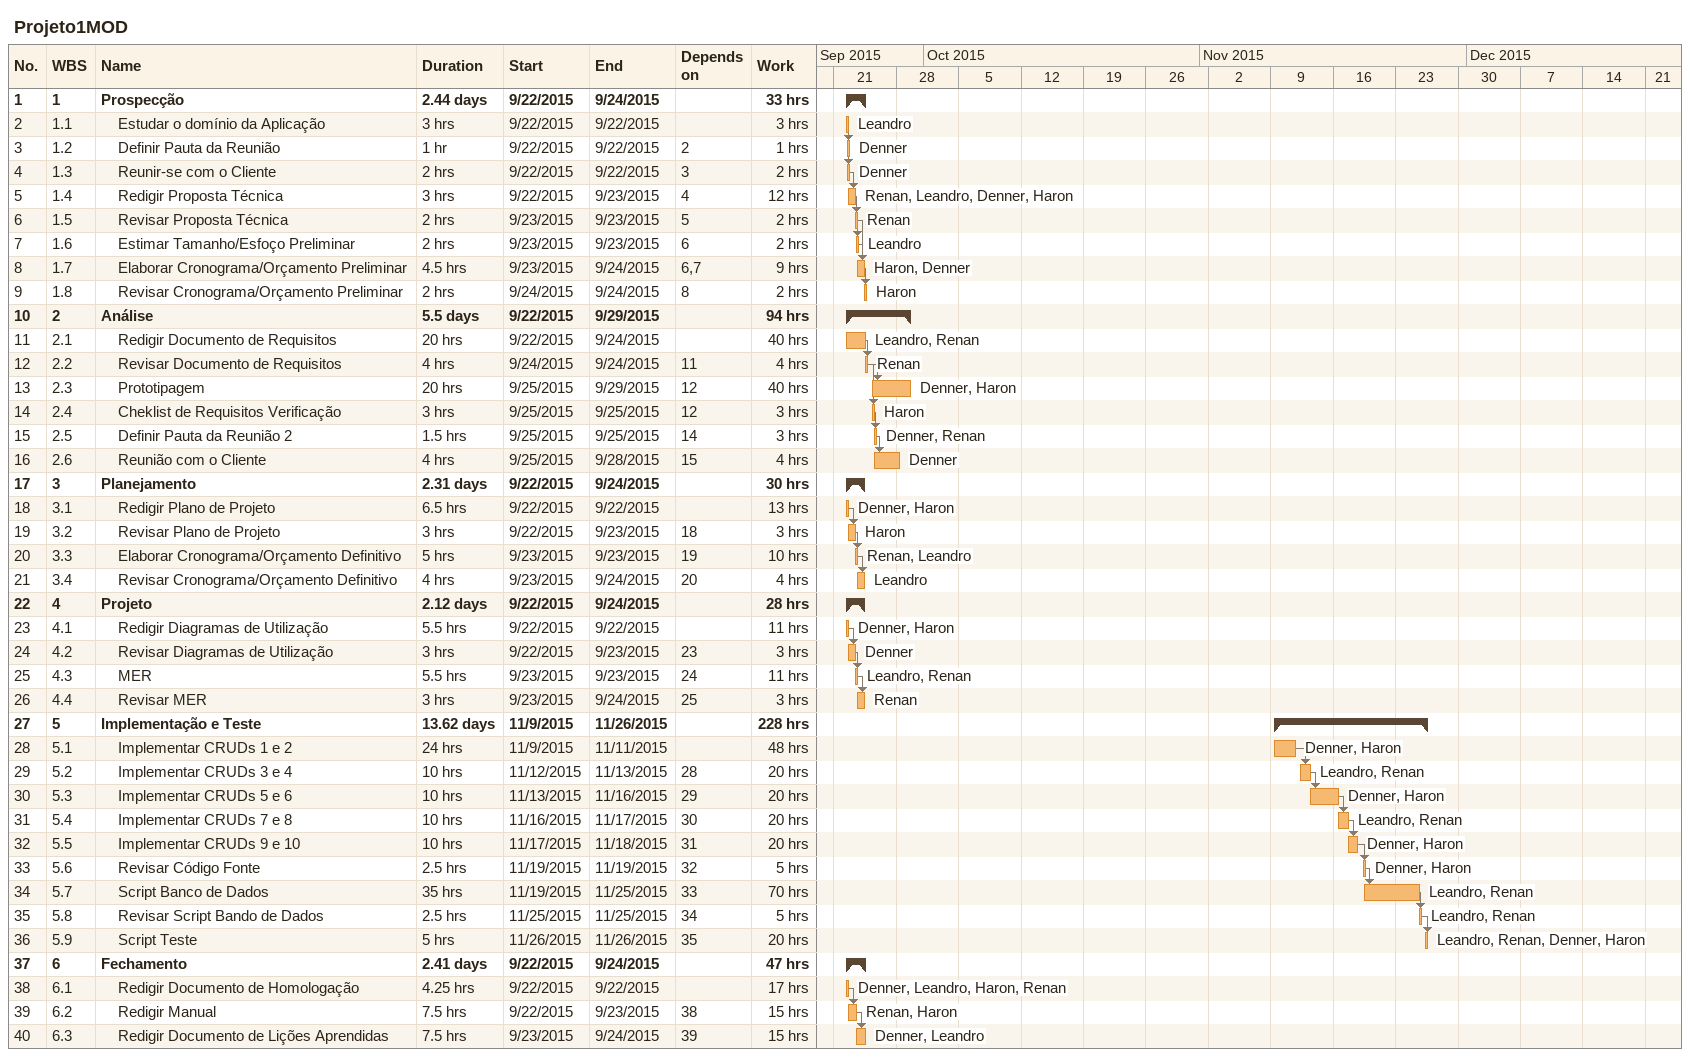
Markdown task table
Projeto1MOD

| ID | WBS | Task | Duration | Start | Finish | Predecessors | Resources | Work (h) |
|---|---|---|---|---|---|---|---|---|
| 1 | 1 | **Prospecção** | 2.44d | 2015-09-22 | 2015-09-24 |  |  | 33 |
| 2 | 1.1 | Estudar o domínio da Aplicação | 3h | 2015-09-22 | 2015-09-22 |  | Leandro | 3 |
| 3 | 1.2 | Definir Pauta da Reunião | 1h | 2015-09-22 | 2015-09-22 | 2 | Denner | 1 |
| 4 | 1.3 | Reunir-se com o Cliente | 2h | 2015-09-22 | 2015-09-22 | 3 | Denner | 2 |
| 5 | 1.4 | Redigir Proposta Técnica | 3h | 2015-09-22 | 2015-09-23 | 4 | Renan, Leandro, Denner, Haron | 12 |
| 6 | 1.5 | Revisar Proposta Técnica | 2h | 2015-09-23 | 2015-09-23 | 5 | Renan | 2 |
| 7 | 1.6 | Estimar Tamanho/Esfoço Preliminar | 2h | 2015-09-23 | 2015-09-23 | 6 | Leandro | 2 |
| 8 | 1.7 | Elaborar Cronograma/Orçamento Preliminar | 4.5h | 2015-09-23 | 2015-09-24 | 6, 7 | Haron, Denner | 9 |
| 9 | 1.8 | Revisar Cronograma/Orçamento Preliminar | 2h | 2015-09-24 | 2015-09-24 | 8 | Haron | 2 |
| 10 | 2 | **Análise** | 5.5d | 2015-09-22 | 2015-09-29 |  |  | 94 |
| 11 | 2.1 | Redigir Documento de Requisitos | 20h | 2015-09-22 | 2015-09-24 |  | Leandro, Renan | 40 |
| 12 | 2.2 | Revisar Documento de Requisitos | 4h | 2015-09-24 | 2015-09-24 | 11 | Renan | 4 |
| 13 | 2.3 | Prototipagem | 20h | 2015-09-25 | 2015-09-29 | 12 | Denner, Haron | 40 |
| 14 | 2.4 | Cheklist de Requisitos Verificação | 3h | 2015-09-25 | 2015-09-25 | 12 | Haron | 3 |
| 15 | 2.5 | Definir Pauta da Reunião 2 | 1.5h | 2015-09-25 | 2015-09-25 | 14 | Denner, Renan | 3 |
| 16 | 2.6 | Reunião com o Cliente | 4h | 2015-09-25 | 2015-09-28 | 15 | Denner | 4 |
| 17 | 3 | **Planejamento** | 2.31d | 2015-09-22 | 2015-09-24 |  |  | 30 |
| 18 | 3.1 | Redigir Plano de Projeto | 6.5h | 2015-09-22 | 2015-09-22 |  | Denner, Haron | 13 |
| 19 | 3.2 | Revisar Plano de Projeto | 3h | 2015-09-22 | 2015-09-23 | 18 | Haron | 3 |
| 20 | 3.3 | Elaborar Cronograma/Orçamento Definitivo | 5h | 2015-09-23 | 2015-09-23 | 19 | Renan, Leandro | 10 |
| 21 | 3.4 | Revisar Cronograma/Orçamento Definitivo | 4h | 2015-09-23 | 2015-09-24 | 20 | Leandro | 4 |
| 22 | 4 | **Projeto** | 2.12d | 2015-09-22 | 2015-09-24 |  |  | 28 |
| 23 | 4.1 | Redigir Diagramas de Utilização | 5.5h | 2015-09-22 | 2015-09-22 |  | Denner, Haron | 11 |
| 24 | 4.2 | Revisar Diagramas de Utilização | 3h | 2015-09-22 | 2015-09-23 | 23 | Denner | 3 |
| 25 | 4.3 | MER | 5.5h | 2015-09-23 | 2015-09-23 | 24 | Leandro, Renan | 11 |
| 26 | 4.4 | Revisar MER | 3h | 2015-09-23 | 2015-09-24 | 25 | Renan | 3 |
| 27 | 5 | **Implementação e Teste** | 13.62d | 2015-11-09 | 2015-11-26 |  |  | 228 |
| 28 | 5.1 | Implementar CRUDs 1 e 2 | 24h | 2015-11-09 | 2015-11-11 |  | Denner, Haron | 48 |
| 29 | 5.2 | Implementar CRUDs 3 e 4 | 10h | 2015-11-12 | 2015-11-13 | 28 | Leandro, Renan | 20 |
| 30 | 5.3 | Implementar CRUDs 5 e 6 | 10h | 2015-11-13 | 2015-11-16 | 29 | Denner, Haron | 20 |
| 31 | 5.4 | Implementar CRUDs 7 e 8 | 10h | 2015-11-16 | 2015-11-17 | 30 | Leandro, Renan | 20 |
| 32 | 5.5 | Implementar CRUDs 9 e 10 | 10h | 2015-11-17 | 2015-11-18 | 31 | Denner, Haron | 20 |
| 33 | 5.6 | Revisar Código Fonte | 2.5h | 2015-11-19 | 2015-11-19 | 32 | Denner, Haron | 5 |
| 34 | 5.7 | Script Banco de Dados | 35h | 2015-11-19 | 2015-11-25 | 33 | Leandro, Renan | 70 |
| 35 | 5.8 | Revisar Script Bando de Dados | 2.5h | 2015-11-25 | 2015-11-25 | 34 | Leandro, Renan | 5 |
| 36 | 5.9 | Script Teste | 5h | 2015-11-26 | 2015-11-26 | 35 | Leandro, Renan, Denner, Haron | 20 |
| 37 | 6 | **Fechamento** | 2.41d | 2015-09-22 | 2015-09-24 |  |  | 47 |
| 38 | 6.1 | Redigir Documento de Homologação | 4.25h | 2015-09-22 | 2015-09-22 |  | Denner, Leandro, Haron, Renan | 17 |
| 39 | 6.2 | Redigir Manual | 7.5h | 2015-09-22 | 2015-09-23 | 38 | Renan, Haron | 15 |
| 40 | 6.3 | Redigir Documento de Lições Aprendidas | 7.5h | 2015-09-23 | 2015-09-24 | 39 | Denner, Leandro | 15 |
